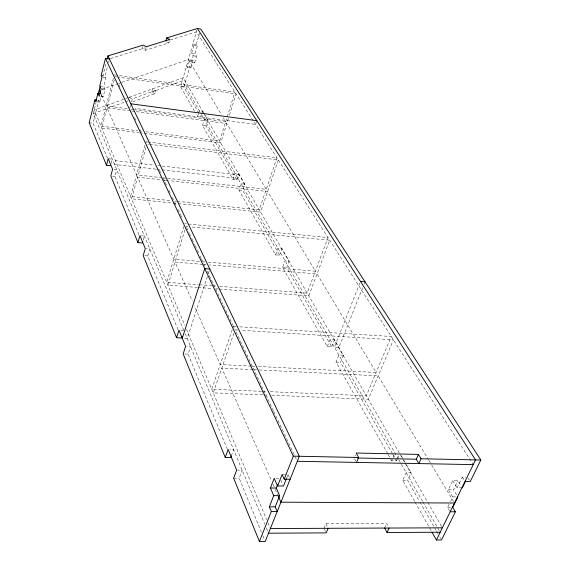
<?xml version="1.0" encoding="UTF-8"?>
<svg xmlns="http://www.w3.org/2000/svg" width="570" height="570" viewBox="0 0 570 570"><rect width="100%" height="100%" fill="white"/><g stroke="black" fill="none" stroke-linecap="round" stroke-linejoin="round"><path stroke-width="0.43" stroke-dasharray="2.85 2.14" d="M183.796 330.336L93.266 113.58L96.066 102.564M102.686 76.565L106.134 63.006M107.516 158.367L93.038 123.191L98.859 100.384L97.306 100.177M100.812 96.494L103.17 96.814L105.051 89.49L103.69 86.462L105.885 77.898L105.065 76.109L107.68 65.856M108.557 62.436L108.991 60.733M95.753 101.695L99.657 102.215L101.823 93.765L103.17 96.814M113.337 78.29L100.94 126.12L137.876 130.751M114.214 80.056L101.752 128.043L138.774 132.667M111.207 163.262L112.304 159.165L108.215 158.695M142.792 46.54L142.222 48.685L145.371 50.281L168.798 42.935L169.767 39.451M130.409 105.357L129.775 107.701L131.535 107.937M155.603 90.359L132.268 98.916L131.342 102.343L154.677 93.701L155.603 90.359L152.596 88.792L151.67 92.133L154.677 93.701M145.371 50.281L146.141 47.424M138.973 234.783L114.933 176.387L116.729 169.76L113.423 169.39M144.958 145.15L130.573 196.486L171.128 200.697M146.005 147.374L131.556 198.816L172.211 203.006M194.513 111.271L180.605 86.626L197.363 28.5M193.095 60.335L190.879 67.987L187.494 67.481L189.703 59.822L193.095 60.335L194.669 62.921L191.263 62.408L189.703 59.822M191.263 62.408L193.187 55.782L191.613 53.217L193.857 45.457L192.909 43.94L196.308 44.474L197.263 45.992L195.011 53.737L196.593 56.302L194.669 62.921M198.852 113.28L183.96 87.103L189.953 66.433L186.575 65.928L187.494 67.481M196.308 44.474L199.607 33.11M143.27 239.899L144.395 236.009L141.424 235.738M178.089 329.795L147.708 255.987L149.796 248.926L146.027 248.598M198.31 114.135L197.555 116.665L196.251 114.356M198.567 113.288L199.322 110.758L202.813 111.228L204.488 114.135M202.813 111.228L201.039 117.128L199.286 114.05M202.5 125.436L204.302 119.479L207.829 119.942L206.027 125.892L236.807 180.006L233.052 179.578L202.5 125.436L206.027 125.892M183.953 226.24L166.704 282.293L198.517 284.736M185.001 229.796L167.908 285.157L197.149 287.38M228.406 118.396L220.747 142.906L139.657 132.782M229.446 115.069L236.073 93.879L117.719 77.071M233.052 179.578L235.075 173.316L238.83 173.75L244.801 184.11L242.727 190.416L279.592 255.225L275.531 254.868L238.93 190.002L240.996 183.683L244.801 184.11M236.807 180.006L238.83 173.75M256.799 120.669L255.588 124.388L135.054 108.407M207.366 276.557L187.202 338.502L182.258 338.209M208.456 273.215L209.817 269.026M227.309 449.352L188.114 354.148L190.594 346.61L186.44 346.382M232.268 329.738L211.727 389.224L261.488 391.334M233.914 333.229L213.251 392.837L262.87 394.882M275.531 254.868L277.882 248.214L281.951 248.584L289.161 261.103L286.746 267.8L331.697 346.831L327.273 346.574L282.635 267.451L285.043 260.739L289.161 261.103M279.592 255.225L281.951 248.584M231.27 455.972L233.607 449.602L229.71 449.516M261.502 532.416L239.193 478.216L242.2 470.186L237.441 470.107M327.273 346.574L330.059 339.499L334.49 339.77L343.375 355.195L340.511 362.32L392.602 453.898M331.697 346.831L334.49 339.77M359.827 283.083L334.433 347.159L338.894 347.415L362.748 287.558M286.731 477.881L288.028 474.625L285.492 474.589M364.052 284.273L365.035 281.815M387.771 453.791L336.029 362.085L338.879 354.939L343.375 355.195M324.045 528.269L325.997 523.702L386.731 523.545L388.704 527.293M354.846 456.299L355.545 454.668M397.212 459.327L396.542 460.824L391.69 460.731L394.041 455.466M397.554 458.572L398.9 455.572M414.54 501.237L402.733 480.31L406.203 472.722L411.141 472.801L407.657 480.375L419.541 501.258M384.679 528.019L386.731 523.545M450.521 501.393L452.708 496.897L448.383 489.701L452.751 480.645L457.924 480.709L461.009 485.718M456.591 494.774L453.542 489.751L457.924 480.709M449.766 511.041L447.607 507.386L450.157 502.142M462.334 487.863L457.126 487.813L462.334 477.104L465.818 477.154M93.266 113.58L124.944 101.945M125.778 101.638L128.279 100.719M151.67 92.133L182.258 80.904L200.982 113.665M128.364 97.598L94.164 110.031L184.844 325.37M129.112 97.328L183.191 77.67L203.397 112.775M101.759 89.255L117.741 83.776M118.581 83.491L121.104 82.621M121.944 82.337L188.413 59.558L221.595 114.869M110.352 58.582L144.944 47.837M170.252 39.986L196.393 31.863L473.257 464.607M447.607 507.386L452.772 507.407M452.708 496.897L456.171 496.919M448.383 489.701L453.542 489.751M275.88 478.365L279.229 478.408M233.657 478.145L239.193 478.216M402.733 480.31L407.657 480.375M282.1 474.546L284.644 474.582M263.76 394.917L268.192 395.103M271.733 395.245L368.313 399.221L393.421 339.827L241.26 330.301M262.371 391.369L266.817 391.554M270.372 391.704L366.332 395.772L391.284 336.492L236.963 326.653M252.916 369.659L221.823 368.12L271.626 481.059M253.807 369.702L258.246 369.923M259.136 369.966L378.188 375.865L428.441 459.62M251.249 366.125L220.248 364.551L194.42 305.976M252.132 366.168L254.79 366.303M258.338 366.482L376.143 372.459L317.027 273.935L209.653 264.943M184.801 353.97L188.114 354.148M336.029 362.085L340.511 362.32M180.597 330.329L183.875 330.529M233.415 326.425L236.073 326.596M237.719 330.073L235.068 329.909L267.615 398.608M199.4 284.801L211.769 285.755M212.653 285.819L216.187 286.097M219.728 286.368L307.209 293.094L327.985 237.547L187.388 223.953M198.039 287.444L212.218 288.52M215.759 288.791L218.417 288.99M219.308 289.061L308.805 295.858L329.681 240.205L191.328 226.945M202.557 264.345L175.047 262.043L192.268 301.095M203.44 264.423L206.105 264.644M144.695 255.731L147.708 255.987M282.635 267.451L286.746 267.8M199.464 261.395L173.8 259.222L137.626 177.192L163.269 180.02M203.006 261.694L204.772 261.844M208.314 262.143L315.395 271.206L267.594 191.534L168.57 180.605M186.034 226.44L187.801 226.604M184.737 223.696L186.504 223.868M174.655 201.067L176.415 201.253M177.299 201.338L259.293 209.853L276.942 157.769L148.549 142.073M173.095 203.098L177.512 203.554M178.396 203.647L260.597 212.118L278.331 159.935L149.604 144.288M162.194 177.747L136.622 174.904L107.017 107.773L130.794 110.908M163.077 177.847L166.604 178.239M167.487 178.332L266.254 189.304L226.796 123.54L136.08 111.599M164.153 180.12L167.687 180.505M112.461 176.116L114.933 176.387M238.93 190.002L242.727 190.416M155.966 169.14L114.499 164.424L115.503 160.704L154.37 165.165M156.85 169.24L161.26 169.739M162.144 169.839L238.018 178.467L239.172 174.912L161.438 165.977M157.904 165.571L160.555 165.877M147.673 141.966L145.913 141.752L146.96 143.968L148.727 144.182M89.169 122.707L93.038 123.191M145.792 131.748L219.657 141.018L234.918 92.076L116.864 75.247M127.274 108.678L106.184 105.885L101.317 94.848M130.787 109.141L133.423 109.49M134.299 109.604L225.684 121.688L223.412 117.897M131.677 111.022L135.204 111.485M101.895 89.055L105.051 89.49M99.764 85.92L103.69 86.462M102.735 77.449L105.885 77.898M114.221 74.87L115.981 75.126M115.09 76.701L116.843 76.95M180.605 86.626L183.96 87.103M101.132 75.554L105.065 76.109M191.613 53.217L195.011 53.737M193.187 55.782L196.593 56.302M193.857 45.457L197.263 45.992M166.483 41.774L168.798 42.935M129.198 97.299L132.268 98.916M468.006 477.902L469.359 480.061M462.334 477.104L464.13 479.99M452.751 480.645L457.126 487.813M428.897 460.382L431.176 464.187M431.632 464.949L453.563 501.493M189.953 66.433L190.879 67.987M204.901 114.862L207.829 119.942M401.209 455.572L403.368 459.313M403.802 460.068L405.954 463.809M406.389 464.557L411.141 472.801M203.625 113.174L442.349 527.82M201.395 114.392L398.48 459.213M398.907 459.969L422.541 501.322M422.983 502.092L439.32 530.67M393.036 454.668L396.542 460.824M419.976 502.035L436.257 530.656M436.698 531.432L438.017 533.748M439.784 536.847L440.66 538.394M388.206 454.561L391.69 460.731M414.974 502.006L431.597 531.461M354.54 458.686L355.723 460.916M118.895 84.731L120.035 87.139M134.492 117.662L135.639 120.071M140.206 129.703L141.346 132.119M159.479 170.387L160.619 172.796M163.205 178.253L164.808 181.638M165.186 182.443L166.982 186.226M168.87 190.209L170.758 194.199M172.268 197.384L174.156 201.374M174.534 202.165L176.429 206.155M177.94 209.34L180.583 214.926M180.804 215.389L181.559 216.992M186.511 227.444L189.069 232.838M189.447 233.636L192.104 239.236M192.225 239.493L194.755 244.836M195.132 245.634L199.08 253.964M200.063 256.037L201.196 258.431M201.573 259.236L204.787 266.012M207.259 271.235L211.263 279.678M211.427 280.027L216.97 291.733M217.875 293.628L222.685 303.781M223.561 305.627L232.653 324.822M232.966 325.484L234.869 329.503M268 399.413L273.329 410.664M273.707 411.469L296.557 459.691M325.997 523.702L328.17 528.297M324.401 529.038L325.484 531.34M288.028 474.625L289.432 477.689M280.754 479.94L282.805 484.5M273.059 484.315L274.854 488.376M275.21 489.188L277.718 494.874M98.859 100.384L99.657 102.215M186.54 329.403L266.603 519.548M267.978 522.804L270.394 528.54M185.165 333.621L264.751 524.172M266.468 528.276L267.836 531.561M262.856 535.7L264.209 538.985"/><path stroke-width="0.85" d="M96.522 100.071L94.962 99.864L89.169 122.707L106.469 165.264L110.544 165.727M109.426 59.024L105.478 58.439L101.132 75.554L101.945 77.342L99.764 85.92L101.111 88.949L99.237 96.28L97.905 93.231L100.256 93.551M97.905 93.231L95.753 101.695L94.962 99.864M98.175 94.271L100.092 86.733M107.181 58.881L107.937 55.91L143.177 45.108L146.333 46.704L169.767 39.451L166.675 37.905L165.906 40.691M106.469 165.264L108.215 158.695L112.589 169.297L110.808 175.93L137.912 242.606L142.358 243.005L142.814 241.452M137.912 242.606L139.935 235.602L145.272 248.534L143.191 255.602L176.565 337.704L181.467 337.989L182.001 336.336M176.565 337.704L178.966 330.23L185.606 346.332L183.148 353.885L225.25 457.453L230.686 457.56L231.27 455.972M182.258 338.209L204.744 268.613L209.817 269.026M225.25 457.453L228.15 449.481L236.65 470.093L233.657 478.145L259.414 541.5L265.221 541.45L299.328 456.271L107.937 55.91M259.414 541.5L271.341 511.482L269.339 506.816L273.757 495.644L270.415 487.991L274.198 478.344L277.59 485.961L283.49 486.018L286.411 478.693M271.341 511.482L277.219 511.49L275.196 506.837L279.642 495.679L276.265 488.048L277.533 484.835M277.59 485.961L282.1 474.546L284.188 479.142L290.137 479.22M284.188 479.142L293.329 456.143L105.478 58.439M328.17 528.297L326.204 532.872L268.527 533.207M356.514 462.405L358.63 457.489L356.243 453.029L418.473 454.411L421.066 458.772L418.85 463.581L416.271 459.206L418.473 454.411M440.204 532.216L387.037 532.523L389.103 528.041M457.895 496.933L452.772 507.407L455.38 511.774L441.543 539.94L436.406 539.982L475.558 459.897L197.363 28.5L166.675 37.905M462.334 487.863L465.69 480.995M197.363 28.5L200.783 29.056L480.831 460.004L470.264 481.5L465.027 481.436M270.394 528.54L442.349 527.82M450.2 511.767L455.38 511.774M269.339 506.816L275.196 506.837M454.475 503.018L280.946 502.184L278.438 496.499M273.757 495.644L279.642 495.679M270.415 487.991L276.265 488.048M297.319 461.294L473.257 464.607M293.329 456.143L358.63 457.489M421.066 458.772L480.831 460.004M357.696 458.009L416.271 459.206M360.475 281.438L365.035 281.815M130.829 103.797L256.799 120.669M432.032 532.23L436.406 539.982M384.679 528.019L387.037 532.523M99.23 90.124L100.619 93.273"/></g></svg>
